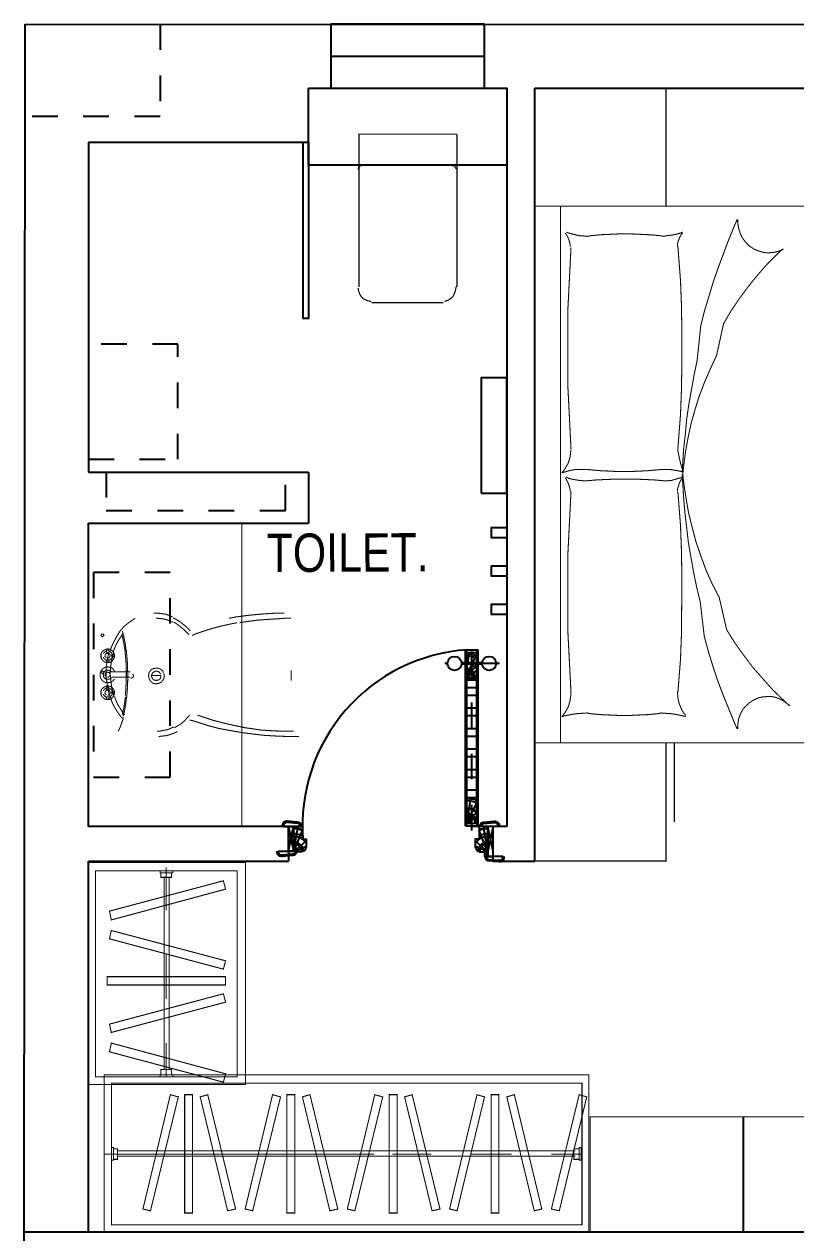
# Model space of a CAD drawing. Header units: metres. Extents: x 190.7 to 223.2, y -121.3 to -111.6.
# Drawn here: x 190.71 to 193.726, y -117.067 to -112.342 of the extents above; entities that cross this region are included whole.
import ezdxf

# ---------------------------------------------------------------- set-up
doc = ezdxf.new("R2010")
doc.units = ezdxf.units.M
doc.header["$LTSCALE"] = 0.4
doc.header["$MEASUREMENT"] = 0
for name, pattern in [('CENTER', [2, 1.25, -0.25, 0.25, -0.25]), ('DASHDOT2', [0.5, 0.25, -0.125, 0, -0.125]), ('DASHED2', [0.375, 0.25, -0.125])]:
    doc.linetypes.add(name, pattern=pattern)
for name, color, linetype in [('1wall', 1, 'Continuous'), ('2furni', 3, 'Continuous'), ('3door', 5, 'Continuous'), ('Glass', 4, 'Continuous'), ('ISLAK', 6, 'Continuous'), ('Windows', 4, 'Continuous')]:
    doc.layers.add(name, color=color, linetype=linetype)
doc.styles.add('HELV', font='HELV')

# ---------------------------------------------------------------- blocks, each defined once
blk = doc.blocks.new('olu')
at = {"layer": '2furni', "const_width": 0.00409}
for points in [[(66.3992, 118.9793), (66.3837, 118.9759), (66.3751, 118.9724), (66.3665, 118.9673), (66.3596, 118.9604), (66.3545, 118.9519), (66.351, 118.9432), (66.3475, 118.933)], [(66.3992, 118.9793), (66.3837, 118.9759), (66.3751, 118.9724), (66.3665, 118.9673), (66.3596, 118.9604), (66.3545, 118.9519), (66.351, 118.9432), (66.3475, 118.933)], [(66.9165, 118.9827), (66.9165, 118.5995), (66.3974, 118.5995)], [(66.3974, 118.9827), (66.9165, 118.9827)], [(66.3974, 118.9827), (66.7927, 118.9827)], [(66.8099, 118.9638), (66.8082, 118.9724), (66.7979, 118.9793)], [(66.8099, 118.9673), (66.8099, 118.6115)], [(66.3441, 118.6493), (66.3441, 118.9294)], [(66.3441, 118.6493), (66.3441, 118.9294)], [(66.3475, 118.6476), (66.351, 118.6322), (66.3545, 118.6218), (66.3596, 118.6133), (66.3665, 118.6063), (66.3751, 118.6012), (66.3837, 118.5978), (66.394, 118.596)], [(66.3475, 118.6476), (66.351, 118.6322), (66.3545, 118.6218), (66.3596, 118.6133), (66.3665, 118.6063), (66.3751, 118.6012), (66.3837, 118.5978), (66.394, 118.596)], [(66.7927, 118.5995), (66.3974, 118.5995)], [(66.7962, 118.596), (66.8031, 118.5978), (66.8099, 118.6063)]]:
    blk.add_lwpolyline(points, dxfattribs=at)

msp = doc.modelspace()

# ---------------------------------------------------------------- hatches: boundary and pattern name
at = {"layer": '1wall'}
h = msp.add_hatch(dxfattribs=at)
h.set_pattern_fill('WOOD2', color=1, scale=0.01, style=0)
h.set_pattern_definition([(108.4349, (-233.41427, -111.334826), (-0.009999984, 0.0200000043), [0.00379473, -0.02782804]), (139.3987, (-233.4154701, -111.331226), (-0.0599999902, 0.0500000042), [0.00184391, -0.09035154]), (136.8476, (-233.40687015, -111.33002596), (-0.1499999754, 0.1400000283), [0.00438634, -0.21493078]), (109.9831, (-233.41007015, -111.32702596), (-0.0299999945, 0.0800000066), [0.00234094, -0.11470606]), (90, (-233.41087, -111.334826), (-0.01, 0.01), [0.002, -0.008]), (118.4429, (-233.41087015, -111.33282596), (0.0699999384, -0.1300000377), [0.00545894, -0.26748794]), (84.2894, (-233.4134701, -111.328026), (-0.0100000131, -0.0899999942), [0.00200998, -0.09848878]), (129.8056, (-233.4132701, -111.326026), (0.0400000243, -0.0499999806), [0.00156205, -0.07654045])])
h.paths.add_polyline_path([(191.7747, -115.5731), (191.7627, -115.5731), (191.7627, -115.5755), (191.7747, -115.5755)])
h = msp.add_hatch(dxfattribs=at)
h.set_pattern_fill('WOOD2', color=1, scale=0.01, style=0)
h.set_pattern_definition([(71.5651, (-150.2311226, -111.334826), (0.009999984, 0.0200000043), [0.00379473, -0.02782804]), (40.6013, (-150.2299226, -111.331226), (0.0599999902, 0.0500000042), [0.00184391, -0.09035154]), (43.1524, (-150.2385226, -111.33002596), (0.1499999754, 0.1400000283), [0.00438634, -0.21493078]), (70.0169, (-150.2353226, -111.32702596), (0.0299999945, 0.0800000066), [0.00234094, -0.11470606]), (90, (-150.234523, -111.334826), (0.01, 0.01), [0.002, -0.008]), (61.5571, (-150.2345226, -111.33282596), (-0.0699999384, -0.1300000377), [0.00545894, -0.26748794]), (95.7106, (-150.2319226, -111.328026), (0.0100000131, -0.0899999942), [0.00200998, -0.09848878]), (50.1944, (-150.2321226, -111.326026), (-0.0400000243, -0.0499999806), [0.00156205, -0.07654045])])
h.paths.add_polyline_path([(192.5107, -115.5731), (192.5227, -115.5731), (192.5227, -115.5955), (192.5107, -115.5955)])

# ---------------------------------------------------------------- linework, layer by layer
at = {"layer": '1wall', "color": 1}
for p, q in [((190.7098, -117.1732), (190.7131, -112.3428)), ((190.7131, -112.3428), (194.4601, -112.343)), ((191.8209, -112.5931), (192.5965, -112.5931)), ((192.7065, -112.5931), (196.77, -112.5931)), ((190.9609, -115.4781), (190.9609, -114.2931)), ((191.7427, -115.4781), (191.7427, -115.6134)), ((191.7427, -115.4781), (191.7627, -115.5755)), ((191.7427, -115.5755), (191.7627, -115.4781)), ((192.5427, -115.4781), (192.5227, -115.5755)), ((192.5427, -115.5755), (192.5227, -115.4781)), ((192.543, -115.6134), (192.543, -115.4781)), ((190.9609, -117.0631), (190.9609, -115.6134)), ((190.7098, -117.0631), (193.3308, -117.063)), ((193.3308, -117.063), (194.922, -117.0637))]:
    msp.add_line(p, q, dxfattribs=at)
at = {"layer": '1wall', "color": 1, "linetype": 'DASHED2'}
for p, q in [((191.2409, -112.3428), (191.2409, -112.7031)), ((191.2409, -112.7031), (190.7129, -112.703))]:
    msp.add_line(p, q, dxfattribs=at)
at = {"layer": '1wall'}
for p, q in [((191.8209, -112.8031), (191.8209, -112.5931)), ((192.5965, -112.5931), (192.5965, -115.4781)), ((192.7065, -115.6134), (192.7065, -112.5931)), ((190.9609, -112.8031), (190.9609, -114.0931)), ((190.9609, -112.8031), (191.8209, -112.8031)), ((190.9609, -114.0931), (191.8209, -114.0931)), ((191.8209, -114.0931), (191.8209, -114.2931)), ((190.9609, -114.2931), (191.8209, -114.2931)), ((191.7977, -115.4781), (190.9609, -115.4781)), ((192.5965, -115.4781), (192.4597, -115.4781)), ((190.9609, -115.6134), (191.7427, -115.6134)), ((192.543, -115.6134), (192.7065, -115.6134))]:
    msp.add_line(p, q, dxfattribs=at)
at = {"layer": '1wall', "linetype": 'DASHED2'}
for p, q in [((191.0309, -114.0931), (191.0309, -114.2431)), ((191.7309, -114.2431), (191.7309, -114.0931)), ((191.0309, -114.2431), (191.7309, -114.2431))]:
    msp.add_line(p, q, dxfattribs=at)
at = {"layer": '1wall', "color": 1, "linetype": 'ByBlock'}
for p, q in [((191.7658, -115.5609), (191.7805, -115.4781)), ((191.7679, -115.5656), (191.7977, -115.4944)), ((192.5175, -115.5656), (192.4877, -115.4944)), ((192.5196, -115.5609), (192.5048, -115.4781)), ((191.7751, -115.5725), (191.8127, -115.5556)), ((191.7759, -115.5666), (191.8127, -115.5343)), ((192.5095, -115.5666), (192.4727, -115.5343)), ((192.5103, -115.5725), (192.4727, -115.5556))]:
    msp.add_line(p, q, dxfattribs=at)
at = {"layer": '1wall', "color": 1}
for points in [[(191.7931, -115.4781), (191.7931, -115.4745, 0.399878), (191.7795, -115.4616), (191.7383, -115.4582, 0.429068), (191.7186, -115.4736), (191.7186, -115.4781)], [(192.4923, -115.4781), (192.4923, -115.4745, -0.399878), (192.5058, -115.4616), (192.5471, -115.4582, -0.429068), (192.5668, -115.4736), (192.5668, -115.4781)], [(191.7737, -115.5755), (191.7737, -115.5791, -0.399878), (191.7602, -115.592), (191.719, -115.5954, -0.429068), (191.6992, -115.58), (191.6992, -115.5755)], [(192.5117, -115.5955), (192.5117, -115.5991, 0.399878), (192.5252, -115.612), (192.5664, -115.6154, 0.429068), (192.5862, -115.6), (192.5862, -115.5955)]]:
    msp.add_lwpolyline(points, format="xyb", dxfattribs=at)
for points in [[(191.7881, -115.4781), (191.7881, -115.4746, 0.402433), (191.7794, -115.4666), (191.7377, -115.4631, 0.427265), (191.7236, -115.4738), (191.7236, -115.4781)], [(192.4973, -115.4781), (192.4973, -115.4746, -0.402433), (192.506, -115.4666), (192.5476, -115.4631, -0.427265), (192.5618, -115.4738), (192.5618, -115.4781)], [(191.7747, -115.5781), (191.7747, -115.5731), (191.7627, -115.5731), (191.7627, -115.5731), (191.7627, -115.4781), (191.7977, -115.4781), (191.7977, -115.5281), (191.8127, -115.5281), (191.8127, -115.5611), (191.8091, -115.5611), (191.8091, -115.5686), (191.8076, -115.5686, -0.414214), (191.8032, -115.573), (191.8032, -115.5745), (191.7957, -115.5745), (191.7957, -115.5781)], [(192.5107, -115.5781), (192.5107, -115.5731), (192.5227, -115.5731), (192.5227, -115.5731), (192.5227, -115.4781), (192.4877, -115.4781), (192.4877, -115.5281), (192.4727, -115.5281), (192.4727, -115.5611), (192.4762, -115.5611), (192.4762, -115.5686), (192.4778, -115.5686, 0.414214), (192.4822, -115.573), (192.4822, -115.5745), (192.4897, -115.5745), (192.4897, -115.5781)], [(191.7687, -115.5755), (191.7687, -115.5789, -0.402433), (191.76, -115.587), (191.7184, -115.5904, -0.427265), (191.7042, -115.5797), (191.7042, -115.5755)], [(192.5167, -115.5955), (192.5167, -115.5989, 0.402433), (192.5254, -115.607), (192.567, -115.6104, 0.427265), (192.5812, -115.5997), (192.5812, -115.5955)]]:
    msp.add_lwpolyline(points, format="xyb", close=True, dxfattribs=at)
for points in [[(191.7427, -115.4781), (191.7627, -115.4781), (191.7627, -115.5755), (191.7427, -115.5755)], [(192.5427, -115.4781), (192.5227, -115.4781), (192.5227, -115.5955), (192.5427, -115.5955)], [(191.7747, -115.5731), (191.7627, -115.5731), (191.7627, -115.5755), (191.7747, -115.5755)], [(192.5107, -115.5731), (192.5227, -115.5731), (192.5227, -115.5955), (192.5107, -115.5955)]]:
    msp.add_lwpolyline(points, close=True, dxfattribs=at)
at = {"layer": '1wall', "color": 1, "linetype": 'ByBlock'}
msp.add_circle((192.4871, -115.4756), 0.00245, dxfattribs=at)
at = {"layer": '1wall', "color": 1}
msp.add_arc((192.4871, -115.4756), 0.6894, 93.8097, -175.6367, dxfattribs=at)
at = {"layer": '1wall', "color": 1, "linetype": 'ByBlock'}
for centre, radius, start, end in [((191.7627, -115.5781), 0.0927, 67.8233, 90), ((191.7627, -115.5781), 0.0907, 67.3068, 90), ((191.7627, -115.5781), 0.071, 60.4826, 90), ((192.5227, -115.5781), 0.0927, 90, 112.1767), ((192.5227, -115.5781), 0.0907, 90, 112.6932), ((192.5227, -115.5781), 0.071, 90, 119.5174), ((191.7627, -115.5781), 0.0607, 34.5517, 90), ((191.7627, -115.5781), 0.0388, 5.2476, 90), ((191.7627, -115.5781), 0.0329, 0, 90), ((192.5227, -115.5781), 0.0607, 90, 145.4483), ((192.5227, -115.5781), 0.0388, 90, 174.7524), ((192.5227, -115.5781), 0.0329, 90, -180), ((191.7627, -115.5781), 0.0175, 0, 90), ((191.7627, -115.5781), 0.0136, 0, 90), ((192.5227, -115.5781), 0.0175, 90, 180), ((192.5227, -115.5781), 0.0136, 90, 180)]:
    msp.add_arc(centre, radius, start, end, dxfattribs=at)
at = {"layer": '2furni'}
msp.add_line((193.522, -117.0635), (193.522, -116.6135), dxfattribs=at)
for points in [[(191.8209, -112.5931), (192.5965, -112.5931), (192.5965, -112.8931), (191.8209, -112.8931)], [(192.4965, -114.175), (192.5965, -114.175), (192.5965, -113.725), (192.4965, -113.725)]]:
    msp.add_lwpolyline(points, close=True, dxfattribs=at)
at = {"layer": '2furni', "const_width": 0.00409}
for points in [[(193.2187, -112.5931), (193.2187, -113.0537), (192.7065, -113.0537), (192.7065, -112.5931), (193.2187, -112.5931)], [(194.6951, -113.0537), (192.7065, -113.0537), (192.7065, -115.1511), (194.6951, -115.1511)], [(192.8062, -115.1511), (192.8062, -113.0537)], [(193.497, -113.1053), (193.4851, -113.1327), (193.4627, -113.1878), (193.4421, -113.2428), (193.4214, -113.2978), (193.4025, -113.3528), (193.3854, -113.4095), (193.3682, -113.4662), (193.3544, -113.5229), (193.3406, -113.6546), (193.3287, -113.7131), (193.3183, -113.7698), (193.308, -113.8282), (193.2994, -113.8867), (193.2943, -113.9451), (193.2874, -114.0035), (193.2839, -114.062), (193.2823, -114.0912)], [(193.4988, -113.1053), (193.4988, -113.1138), (193.5005, -113.1293), (193.504, -113.1448), (193.5091, -113.1603), (193.516, -113.1757), (193.5246, -113.1878), (193.5349, -113.1998), (193.5469, -113.2119), (193.5538, -113.2153), (193.5607, -113.2204), (193.5762, -113.2273), (193.5917, -113.2324), (193.607, -113.2359), (193.6225, -113.2359), (193.6398, -113.2342), (193.6552, -113.2308), (193.6707, -113.2256), (193.6776, -113.2222)], [(192.8062, -113.1087), (192.8062, -115.1012)], [(192.844, -113.2119), (192.844, -113.2033), (192.8405, -113.1895), (192.8354, -113.1757), (192.8285, -113.1637), (192.8233, -113.1586)], [(192.8285, -113.1552), (192.8371, -113.1586), (192.8577, -113.1637), (192.8783, -113.1689), (192.8989, -113.1705), (192.9093, -113.1705)], [(193.2135, -113.1723), (193.1946, -113.1689), (193.155, -113.1654), (193.1172, -113.1637), (193.0794, -113.162), (193.0399, -113.162), (193.002, -113.1637), (192.9642, -113.1654), (192.9264, -113.1689), (192.9075, -113.1723)], [(193.2135, -113.1705), (193.2221, -113.1689), (193.241, -113.1671), (193.2582, -113.1637), (193.2754, -113.1586), (193.2839, -113.1552)], [(193.2839, -113.1586), (193.2788, -113.1637), (193.272, -113.1757), (193.2668, -113.1895), (193.2634, -113.2033), (193.2634, -113.2119)], [(192.8474, -113.2153), (192.8354, -113.4508), (192.8354, -113.7646), (192.8474, -114.0035)], [(193.265, -114.0018), (193.2685, -113.9572), (193.2754, -113.8678), (193.2788, -113.7784), (193.2805, -113.689), (193.2805, -113.5229), (193.2788, -113.4335), (193.2754, -113.3442), (193.2685, -113.2548), (193.265, -113.2101)], [(193.6758, -113.2204), (193.6552, -113.2393), (193.614, -113.2806), (193.5762, -113.3235), (193.54, -113.3683), (193.5057, -113.4146), (193.4731, -113.4628), (193.4438, -113.5127), (193.4163, -113.6375), (193.3923, -113.689), (193.3699, -113.7405), (193.3493, -113.7938), (193.3321, -113.8489), (193.3166, -113.9039), (193.3046, -113.9606), (193.2943, -114.0173), (193.2874, -114.074), (193.2839, -114.1032)], [(193.265, -113.9984), (193.265, -114.0105), (193.2702, -114.0345), (193.2754, -114.0586), (193.2823, -114.0809), (193.2874, -114.0912)], [(192.8113, -114.0964), (192.8233, -114.0809), (192.8303, -114.0688), (192.8371, -114.0568), (192.8405, -114.0448), (192.844, -114.031), (192.8456, -114.0173), (192.8474, -114.0053)], [(192.9041, -114.0827), (192.8921, -114.0827), (192.8681, -114.0827), (192.8456, -114.0861), (192.8216, -114.0929), (192.8113, -114.0964)], [(192.9059, -114.0827), (192.9248, -114.0843), (192.9626, -114.0877), (193.0004, -114.0895), (193.0364, -114.0912), (193.0742, -114.0912), (193.1121, -114.0895), (193.1482, -114.0877), (193.186, -114.0843), (193.2049, -114.0827)], [(193.2839, -114.0929), (193.2736, -114.0895), (193.253, -114.0861), (193.2341, -114.0827), (193.2135, -114.0827), (193.2032, -114.0827)], [(192.844, -114.1685), (192.844, -114.1617), (192.8405, -114.1479), (192.8354, -114.1342), (192.8285, -114.1205), (192.8233, -114.1153)], [(192.8285, -114.1118), (192.8371, -114.117), (192.8577, -114.1221), (192.8783, -114.1255), (192.8989, -114.1273), (192.9093, -114.1273)], [(193.2135, -114.1273), (193.1739, -114.1239), (193.0983, -114.1205), (193.021, -114.1205), (192.9453, -114.1239), (192.9075, -114.1273)], [(193.2135, -114.1273), (193.2221, -114.1273), (193.241, -114.1255), (193.2582, -114.1205), (193.2754, -114.1153), (193.2839, -114.1118)], [(193.2839, -114.1153), (193.2788, -114.1205), (193.272, -114.1342), (193.2668, -114.1479), (193.2634, -114.1617), (193.2634, -114.1685)], [(193.2823, -114.1016), (193.2839, -114.1325), (193.2874, -114.1909), (193.2925, -114.251), (193.2994, -114.3095), (193.3063, -114.3696), (193.3166, -114.4281), (193.3269, -114.4865), (193.339, -114.5449), (193.3527, -114.6016), (193.3682, -114.7351), (193.3836, -114.7918), (193.4009, -114.8485), (193.4198, -114.9052), (193.4403, -114.9603), (193.4627, -115.0152), (193.4851, -115.0703), (193.497, -115.0978)], [(193.2839, -114.0998), (193.2874, -114.1307), (193.296, -114.1892), (193.3063, -114.2493), (193.3201, -114.3061), (193.3355, -114.3645), (193.3544, -114.4195), (193.375, -114.4762), (193.3991, -114.5295), (193.4266, -114.5827), (193.4558, -114.7094), (193.4868, -114.7592), (193.5211, -114.8073), (193.5573, -114.8554), (193.5968, -114.9002), (193.6363, -114.9448), (193.6793, -114.986), (193.7017, -115.0067)], [(192.8474, -114.1685), (192.8354, -114.4074), (192.8354, -114.7231), (192.8474, -114.9569)], [(193.265, -114.9569), (193.2685, -114.9121), (193.2754, -114.8244), (193.2788, -114.7351), (193.2805, -114.5707), (193.2805, -114.4814), (193.2788, -114.392), (193.2754, -114.3026), (193.2685, -114.2132), (193.265, -114.1703)], [(190.9609, -114.2931), (191.5609, -114.2931), (191.5609, -115.4781), (190.9609, -115.4781)], [(191.2902, -114.6596), (191.2817, -114.6562), (191.2645, -114.6492), (191.2456, -114.6458), (191.2267, -114.6441), (191.2164, -114.6441)], [(191.2902, -114.6596), (191.2817, -114.6562), (191.2645, -114.6492), (191.2456, -114.6458), (191.2267, -114.6441), (191.2164, -114.6441)], [(191.359, -114.7146), (191.3521, -114.7059), (191.3367, -114.6922), (191.3195, -114.6785), (191.3023, -114.6681), (191.292, -114.663)], [(191.359, -114.7146), (191.3521, -114.7059), (191.3367, -114.6922), (191.3195, -114.6785), (191.3023, -114.6681), (191.292, -114.663)], [(191.7273, -114.6441), (191.7016, -114.6441), (191.6449, -114.6476), (191.5882, -114.6527), (191.5364, -114.6596), (191.5107, -114.6647)], [(191.7273, -114.6441), (191.7016, -114.6441), (191.6449, -114.6476), (191.5882, -114.6527), (191.5364, -114.6596), (191.5107, -114.6647)], [(191.1442, -114.6647), (191.1356, -114.6699), (191.1184, -114.6819), (191.1012, -114.6957), (191.0875, -114.7111), (191.0805, -114.7197)], [(191.1442, -114.6647), (191.1356, -114.6699), (191.1184, -114.6819), (191.1012, -114.6957), (191.0875, -114.7111), (191.0805, -114.7197)], [(191.2902, -114.6802), (191.2834, -114.6767), (191.2662, -114.6699), (191.2508, -114.6665), (191.2335, -114.6647), (191.225, -114.6647)], [(191.2902, -114.6802), (191.2834, -114.6767), (191.2662, -114.6699), (191.2508, -114.6665), (191.2335, -114.6647), (191.225, -114.6647)], [(191.3539, -114.7284), (191.3469, -114.7214), (191.3332, -114.7077), (191.3178, -114.6957), (191.3023, -114.6836), (191.2937, -114.6802)], [(191.3539, -114.7284), (191.3469, -114.7214), (191.3332, -114.7077), (191.3178, -114.6957), (191.3023, -114.6836), (191.2937, -114.6802)], [(191.5417, -114.6819), (191.516, -114.687), (191.4695, -114.6974), (191.423, -114.7111), (191.3818, -114.7248), (191.3663, -114.7318)], [(191.5417, -114.6819), (191.516, -114.687), (191.4695, -114.6974), (191.423, -114.7111), (191.3818, -114.7248), (191.3663, -114.7318)], [(191.7531, -114.6647), (191.7273, -114.6647), (191.6756, -114.6681), (191.6241, -114.6716), (191.5727, -114.6785), (191.5519, -114.6819)], [(191.7531, -114.6647), (191.7273, -114.6647), (191.6756, -114.6681), (191.6241, -114.6716), (191.5727, -114.6785), (191.5519, -114.6819)], [(191.0153, -114.7368), (191.0222, -114.7317), (191.0187, -114.7265), (191.0119, -114.7265), (191.0101, -114.7317), (191.0153, -114.7368)], [(191.0153, -114.7368), (191.0222, -114.7317), (191.0187, -114.7265), (191.0119, -114.7265), (191.0101, -114.7317), (191.0153, -114.7368)], [(191.0841, -114.7171), (191.0771, -114.7257), (191.0668, -114.7446), (191.0565, -114.7635), (191.0479, -114.7842), (191.0445, -114.7945)], [(191.0841, -114.7171), (191.0771, -114.7257), (191.0668, -114.7446), (191.0565, -114.7635), (191.0479, -114.7842), (191.0445, -114.7945)], [(191.0944, -114.7257), (191.0892, -114.7343), (191.0789, -114.7498), (191.0686, -114.7687), (191.0616, -114.7859), (191.0582, -114.7962)], [(191.0944, -114.7257), (191.0892, -114.7343), (191.0789, -114.7498), (191.0686, -114.7687), (191.0616, -114.7859), (191.0582, -114.7962)], [(191.1051, -114.7988), (191.1039, -114.7885), (191.101, -114.7713), (191.0976, -114.7541), (191.0942, -114.7369), (191.0919, -114.7284)], [(191.1051, -114.7988), (191.1039, -114.7885), (191.101, -114.7713), (191.0976, -114.7541), (191.0942, -114.7369), (191.0919, -114.7284)], [(191.1079, -114.7885), (191.1068, -114.7781), (191.1039, -114.7592), (191.0999, -114.7403), (191.0959, -114.7232), (191.0936, -114.7146)], [(191.1079, -114.7885), (191.1068, -114.7781), (191.1039, -114.7592), (191.0999, -114.7403), (191.0959, -114.7232), (191.0936, -114.7146)], [(191.0359, -114.8375), (191.0445, -114.8375), (191.0514, -114.8341), (191.0582, -114.8254), (191.0616, -114.8186), (191.0634, -114.8117), (191.0616, -114.8031), (191.0582, -114.7962), (191.0514, -114.7893), (191.0445, -114.7859), (191.0359, -114.7842), (191.029, -114.7859), (191.0222, -114.7893), (191.0135, -114.7962), (191.0101, -114.8031), (191.0101, -114.8117), (191.0101, -114.8186), (191.0135, -114.8254), (191.0222, -114.8341), (191.029, -114.8375), (191.0359, -114.8375)], [(191.0359, -114.8375), (191.0445, -114.8375), (191.0514, -114.8341), (191.0582, -114.8254), (191.0616, -114.8186), (191.0634, -114.8117), (191.0616, -114.8031), (191.0582, -114.7962), (191.0514, -114.7893), (191.0445, -114.7859), (191.0359, -114.7842), (191.029, -114.7859), (191.0222, -114.7893), (191.0135, -114.7962), (191.0101, -114.8031), (191.0101, -114.8117), (191.0101, -114.8186), (191.0135, -114.8254), (191.0222, -114.8341), (191.029, -114.8375), (191.0359, -114.8375)], [(191.0308, -114.7928), (191.0256, -114.7962), (191.0187, -114.8031)], [(191.0308, -114.7928), (191.0256, -114.7962), (191.0187, -114.8031)], [(191.0359, -114.822), (191.0445, -114.8168), (191.0462, -114.8082), (191.0427, -114.8031), (191.0342, -114.8013), (191.0273, -114.8048), (191.0256, -114.8134), (191.0308, -114.8202)], [(191.0359, -114.822), (191.0445, -114.8168), (191.0462, -114.8082), (191.0427, -114.8031), (191.0342, -114.8013), (191.0273, -114.8048), (191.0256, -114.8134), (191.0308, -114.8202)], [(191.0359, -114.8013), (191.0427, -114.7962), (191.0393, -114.7893), (191.0325, -114.7893), (191.0308, -114.7962), (191.0359, -114.8013)], [(191.0359, -114.8013), (191.0427, -114.7962), (191.0393, -114.7893), (191.0325, -114.7893), (191.0308, -114.7962), (191.0359, -114.8013)], [(191.0427, -114.7928), (191.0393, -114.8048), (191.0342, -114.8271), (191.0308, -114.8512), (191.0308, -114.8753), (191.0308, -114.8856)], [(191.0427, -114.7928), (191.0393, -114.8048), (191.0342, -114.8271), (191.0308, -114.8512), (191.0308, -114.8753), (191.0308, -114.8856)], [(191.0548, -114.8065), (191.0514, -114.7997), (191.0445, -114.7945)], [(191.0548, -114.8065), (191.0514, -114.7997), (191.0445, -114.7945)], [(191.06, -114.7979), (191.0565, -114.81), (191.0514, -114.8306), (191.0479, -114.853), (191.0462, -114.8735), (191.0462, -114.8856)], [(191.06, -114.7979), (191.0565, -114.81), (191.0514, -114.8306), (191.0479, -114.853), (191.0462, -114.8735), (191.0462, -114.8856)], [(191.1091, -114.8813), (191.1091, -114.871), (191.1085, -114.8486), (191.1073, -114.828), (191.1051, -114.8056), (191.1039, -114.7954)], [(191.1091, -114.8813), (191.1091, -114.871), (191.1085, -114.8486), (191.1073, -114.828), (191.1051, -114.8056), (191.1039, -114.7954)], [(191.1148, -114.8796), (191.1142, -114.8675), (191.1137, -114.8452), (191.1119, -114.8211), (191.1097, -114.7988), (191.1085, -114.7867)], [(191.1148, -114.8796), (191.1142, -114.8675), (191.1137, -114.8452), (191.1119, -114.8211), (191.1097, -114.7988), (191.1085, -114.7867)], [(191.0187, -114.8168), (191.0222, -114.822), (191.029, -114.8289)], [(191.0187, -114.8168), (191.0222, -114.822), (191.029, -114.8289)], [(191.0359, -114.8375), (191.0427, -114.8323), (191.0393, -114.8271), (191.0325, -114.8271), (191.0308, -114.8323), (191.0359, -114.8375)], [(191.0359, -114.8375), (191.0427, -114.8323), (191.0393, -114.8271), (191.0325, -114.8271), (191.0308, -114.8323), (191.0359, -114.8375)], [(191.0411, -114.8289), (191.0479, -114.8254), (191.0531, -114.8186)], [(191.0411, -114.8289), (191.0479, -114.8254), (191.0531, -114.8186)], [(191.0565, -114.8168), (191.0634, -114.8117), (191.06, -114.8065), (191.0531, -114.8065), (191.0514, -114.8117), (191.0565, -114.8168)], [(191.0565, -114.8168), (191.0634, -114.8117), (191.06, -114.8065), (191.0531, -114.8065), (191.0514, -114.8117), (191.0565, -114.8168)], [(191.0652, -114.8753), (191.0565, -114.8615), (191.0479, -114.8564), (191.0376, -114.8546), (191.0256, -114.8564), (191.017, -114.8615), (191.0101, -114.8701), (191.0067, -114.8804), (191.0067, -114.8908), (191.0101, -114.901), (191.017, -114.9097), (191.0256, -114.9148), (191.0376, -114.9165), (191.0479, -114.9148), (191.0565, -114.9097), (191.0634, -114.901)], [(191.0652, -114.8753), (191.0565, -114.8615), (191.0479, -114.8564), (191.0376, -114.8546), (191.0256, -114.8564), (191.017, -114.8615), (191.0101, -114.8701), (191.0067, -114.8804), (191.0067, -114.8908), (191.0101, -114.901), (191.017, -114.9097), (191.0256, -114.9148), (191.0376, -114.9165), (191.0479, -114.9148), (191.0565, -114.9097), (191.0634, -114.901)], [(191.0153, -114.8812), (191.0222, -114.8761), (191.0187, -114.8709), (191.0119, -114.8709), (191.0101, -114.8761), (191.0153, -114.8812)], [(191.0153, -114.8812), (191.0222, -114.8761), (191.0187, -114.8709), (191.0119, -114.8709), (191.0101, -114.8761), (191.0153, -114.8812)], [(191.0531, -114.8753), (191.0462, -114.8701), (191.0342, -114.8667), (191.0238, -114.8719), (191.0187, -114.8821), (191.0204, -114.8942), (191.029, -114.9028), (191.0411, -114.9028), (191.0514, -114.8976)], [(191.0531, -114.8753), (191.0462, -114.8701), (191.0342, -114.8667), (191.0238, -114.8719), (191.0187, -114.8821), (191.0204, -114.8942), (191.029, -114.9028), (191.0411, -114.9028), (191.0514, -114.8976)], [(191.0359, -114.8959), (191.0445, -114.8908), (191.0462, -114.8839), (191.0427, -114.877), (191.0342, -114.8753), (191.0273, -114.8787), (191.0256, -114.8873), (191.0308, -114.8942)], [(191.0359, -114.8959), (191.0445, -114.8908), (191.0462, -114.8839), (191.0427, -114.877), (191.0342, -114.8753), (191.0273, -114.8787), (191.0256, -114.8873), (191.0308, -114.8942)], [(191.0308, -114.8856), (191.0308, -114.8976), (191.0342, -114.9217), (191.0376, -114.9457), (191.0445, -114.968), (191.0497, -114.9784)], [(191.0308, -114.8856), (191.0308, -114.8976), (191.0342, -114.9217), (191.0376, -114.9457), (191.0445, -114.968), (191.0497, -114.9784)], [(191.0462, -114.8856), (191.0479, -114.8959), (191.0497, -114.9183), (191.0531, -114.9389), (191.0582, -114.9612), (191.0616, -114.9716)], [(191.0462, -114.8856), (191.0479, -114.8959), (191.0497, -114.9183), (191.0531, -114.9389), (191.0582, -114.9612), (191.0616, -114.9716)], [(191.0514, -114.8744), (191.1253, -114.8744)], [(191.0514, -114.8744), (191.1253, -114.8744)], [(191.1253, -114.8951), (191.0514, -114.8951)], [(191.1253, -114.8951), (191.0514, -114.8951)], [(191.1051, -114.9672), (191.1062, -114.957), (191.1073, -114.9363), (191.1085, -114.914), (191.1091, -114.8933), (191.1091, -114.8813)], [(191.1051, -114.9672), (191.1062, -114.957), (191.1073, -114.9363), (191.1085, -114.914), (191.1091, -114.8933), (191.1091, -114.8813)], [(191.1108, -114.9741), (191.1114, -114.9621), (191.1131, -114.9397), (191.1142, -114.9156), (191.1148, -114.8916), (191.1148, -114.8796)], [(191.1108, -114.9741), (191.1114, -114.9621), (191.1131, -114.9397), (191.1142, -114.9156), (191.1148, -114.8916), (191.1148, -114.8796)], [(191.127, -114.9002), (191.1356, -114.8951), (191.1373, -114.8882), (191.1338, -114.8813)], [(191.127, -114.9002), (191.1356, -114.8951), (191.1373, -114.8882), (191.1338, -114.8813)], [(191.2542, -114.8778), (191.2508, -114.8693), (191.2404, -114.8623), (191.2301, -114.8589), (191.2164, -114.8607), (191.206, -114.8658), (191.1991, -114.8744), (191.1957, -114.8864), (191.1975, -114.8985), (191.2026, -114.9088), (191.2112, -114.9174), (191.2232, -114.9208), (191.2353, -114.9191), (191.2456, -114.914), (191.2542, -114.9037), (191.2576, -114.8933), (191.2559, -114.8796)], [(191.2542, -114.8778), (191.2508, -114.8693), (191.2404, -114.8623), (191.2301, -114.8589), (191.2164, -114.8607), (191.206, -114.8658), (191.1991, -114.8744), (191.1957, -114.8864), (191.1975, -114.8985), (191.2026, -114.9088), (191.2112, -114.9174), (191.2232, -114.9208), (191.2353, -114.9191), (191.2456, -114.914), (191.2542, -114.9037), (191.2576, -114.8933), (191.2559, -114.8796)], [(191.2043, -114.8882), (191.2456, -114.8882)], [(191.2043, -114.8882), (191.2456, -114.8882)], [(191.2439, -114.883), (191.237, -114.8744), (191.2301, -114.871), (191.2232, -114.871), (191.2164, -114.8744), (191.2112, -114.8796), (191.2078, -114.8864), (191.2078, -114.8933), (191.2112, -114.9002), (191.2164, -114.9053), (191.2232, -114.9071), (191.2301, -114.9071), (191.237, -114.9053), (191.2421, -114.9002), (191.2439, -114.8933), (191.2439, -114.8864)], [(191.2439, -114.883), (191.237, -114.8744), (191.2301, -114.871), (191.2232, -114.871), (191.2164, -114.8744), (191.2112, -114.8796), (191.2078, -114.8864), (191.2078, -114.8933), (191.2112, -114.9002), (191.2164, -114.9053), (191.2232, -114.9071), (191.2301, -114.9071), (191.237, -114.9053), (191.2421, -114.9002), (191.2439, -114.8933), (191.2439, -114.8864)], [(191.7531, -114.9088), (191.7531, -114.8675)], [(191.7531, -114.9088), (191.7531, -114.8675)], [(191.0359, -114.9818), (191.0445, -114.9818), (191.0514, -114.9784), (191.0582, -114.9698), (191.0616, -114.9629), (191.0634, -114.9561), (191.0616, -114.9475), (191.0582, -114.9406), (191.0514, -114.9337), (191.0445, -114.9302), (191.0359, -114.9286), (191.029, -114.9302), (191.0222, -114.9337), (191.0135, -114.9406), (191.0101, -114.9475), (191.0101, -114.9561), (191.0101, -114.9629), (191.0135, -114.9698), (191.0222, -114.9784), (191.029, -114.9818), (191.0359, -114.9818)], [(191.0359, -114.9818), (191.0445, -114.9818), (191.0514, -114.9784), (191.0582, -114.9698), (191.0616, -114.9629), (191.0634, -114.9561), (191.0616, -114.9475), (191.0582, -114.9406), (191.0514, -114.9337), (191.0445, -114.9302), (191.0359, -114.9286), (191.029, -114.9302), (191.0222, -114.9337), (191.0135, -114.9406), (191.0101, -114.9475), (191.0101, -114.9561), (191.0101, -114.9629), (191.0135, -114.9698), (191.0222, -114.9784), (191.029, -114.9818), (191.0359, -114.9818)], [(191.0308, -114.9372), (191.0256, -114.9406), (191.0187, -114.9475)], [(191.0308, -114.9372), (191.0256, -114.9406), (191.0187, -114.9475)], [(191.0359, -114.9664), (191.0445, -114.9612), (191.0462, -114.9527), (191.0427, -114.9475), (191.0342, -114.9457), (191.0273, -114.9491), (191.0256, -114.9578), (191.0308, -114.9646)], [(191.0359, -114.9664), (191.0445, -114.9612), (191.0462, -114.9527), (191.0427, -114.9475), (191.0342, -114.9457), (191.0273, -114.9491), (191.0256, -114.9578), (191.0308, -114.9646)], [(191.0359, -114.9457), (191.0427, -114.9406), (191.0393, -114.9337), (191.0325, -114.9337), (191.0308, -114.9406), (191.0359, -114.9457)], [(191.0359, -114.9457), (191.0427, -114.9406), (191.0393, -114.9337), (191.0325, -114.9337), (191.0308, -114.9406), (191.0359, -114.9457)], [(191.0548, -114.9509), (191.0514, -114.944), (191.0445, -114.9389)], [(191.0548, -114.9509), (191.0514, -114.944), (191.0445, -114.9389)], [(191.0187, -114.9612), (191.0222, -114.9664), (191.029, -114.9732)], [(191.0187, -114.9612), (191.0222, -114.9664), (191.029, -114.9732)], [(191.0359, -114.9818), (191.0427, -114.9767), (191.0393, -114.9716), (191.0325, -114.9716), (191.0308, -114.9767), (191.0359, -114.9818)], [(191.0359, -114.9818), (191.0427, -114.9767), (191.0393, -114.9716), (191.0325, -114.9716), (191.0308, -114.9767), (191.0359, -114.9818)], [(191.0411, -114.9732), (191.0479, -114.9698), (191.0531, -114.9629)], [(191.0411, -114.9732), (191.0479, -114.9698), (191.0531, -114.9629)], [(191.0497, -114.9818), (191.0531, -114.9921), (191.0634, -115.0128), (191.0737, -115.0299), (191.0875, -115.0488), (191.0944, -115.0557)], [(191.0497, -114.9818), (191.0531, -114.9921), (191.0634, -115.0128), (191.0737, -115.0299), (191.0875, -115.0488), (191.0944, -115.0557)], [(191.0565, -114.9612), (191.0634, -114.9561), (191.06, -114.9509), (191.0531, -114.9509), (191.0514, -114.9561), (191.0565, -114.9612)], [(191.0565, -114.9612), (191.0634, -114.9561), (191.06, -114.9509), (191.0531, -114.9509), (191.0514, -114.9561), (191.0565, -114.9612)], [(191.0634, -114.9716), (191.0668, -114.9818), (191.0754, -115.0008), (191.0857, -115.0179), (191.096, -115.0334), (191.103, -115.042)], [(191.0634, -114.9716), (191.0668, -114.9818), (191.0754, -115.0008), (191.0857, -115.0179), (191.096, -115.0334), (191.103, -115.042)], [(191.093, -115.0411), (191.0953, -115.0326), (191.0988, -115.0171), (191.1022, -114.9982), (191.1045, -114.9793), (191.1056, -114.9707)], [(191.093, -115.0411), (191.0953, -115.0326), (191.0988, -115.0171), (191.1022, -114.9982), (191.1045, -114.9793), (191.1056, -114.9707)], [(191.0965, -115.048), (191.0988, -115.0394), (191.1028, -115.0222), (191.1062, -115.0016), (191.1085, -114.9827), (191.1097, -114.9723)], [(191.0965, -115.048), (191.0988, -115.0394), (191.1028, -115.0222), (191.1062, -115.0016), (191.1085, -114.9827), (191.1097, -114.9723)], [(192.8113, -115.0496), (192.8233, -115.0341), (192.8303, -115.0221), (192.8371, -115.0101), (192.8405, -114.9981), (192.844, -114.9843), (192.8456, -114.9723), (192.8474, -114.9585)], [(193.2634, -114.9517), (193.265, -114.9723), (193.2668, -114.9843), (193.2702, -114.9981), (193.2754, -115.0101), (193.2805, -115.0221), (193.2874, -115.0341), (193.296, -115.0445)], [(193.7033, -115.0067), (193.6965, -115.0015), (193.681, -114.9895), (193.6655, -114.9809), (193.6484, -114.974), (193.6311, -114.9706), (193.614, -114.9706), (193.5951, -114.9723), (193.5779, -114.9758), (193.5692, -114.9809), (193.5607, -114.9843), (193.5452, -114.9947), (193.5314, -115.0067), (193.5194, -115.0204), (193.5109, -115.0359), (193.504, -115.053), (193.5005, -115.0703), (193.4988, -115.0892), (193.4988, -115.0978)], [(192.9041, -115.0359), (192.8921, -115.0359), (192.8681, -115.0376), (192.8456, -115.0411), (192.8216, -115.0462), (192.8113, -115.0496)], [(192.9059, -115.0341), (192.9248, -115.0376), (192.9626, -115.0411), (193.0004, -115.0428), (193.0364, -115.0445), (193.0742, -115.0445), (193.1121, -115.0428), (193.1499, -115.0411), (193.186, -115.0376), (193.2049, -115.0341)], [(193.296, -115.0496), (193.2857, -115.0462), (193.2616, -115.0411), (193.2393, -115.0376), (193.2152, -115.0359), (193.2032, -115.0359)], [(191.0764, -115.1064), (191.0799, -115.1013), (191.0856, -115.0893), (191.0908, -115.0738), (191.0959, -115.06), (191.0976, -115.0515)], [(191.0764, -115.1064), (191.0799, -115.1013), (191.0856, -115.0893), (191.0908, -115.0738), (191.0959, -115.06), (191.0976, -115.0515)], [(191.2284, -115.1064), (191.237, -115.1064), (191.2542, -115.103), (191.2713, -115.0996), (191.2868, -115.0927), (191.2954, -115.0893)], [(191.2284, -115.1064), (191.237, -115.1064), (191.2542, -115.103), (191.2713, -115.0996), (191.2868, -115.0927), (191.2954, -115.0893)], [(191.2972, -115.0927), (191.3057, -115.0875), (191.3229, -115.0772), (191.3367, -115.0652), (191.3505, -115.0497), (191.3573, -115.0429)], [(191.2972, -115.0927), (191.3057, -115.0875), (191.3229, -115.0772), (191.3367, -115.0652), (191.3505, -115.0497), (191.3573, -115.0429)], [(191.3561, -115.0618), (191.3818, -115.0686), (191.4283, -115.0841), (191.4748, -115.0961), (191.5315, -115.1064), (191.5622, -115.1116)], [(191.3561, -115.0618), (191.3818, -115.0686), (191.4283, -115.0841), (191.4748, -115.0961), (191.5315, -115.1064), (191.5622, -115.1116)], [(191.3871, -115.0429), (191.4075, -115.0497), (191.4488, -115.0635), (191.4952, -115.0755), (191.5417, -115.0859), (191.5674, -115.0909)], [(191.3871, -115.0429), (191.4075, -115.0497), (191.4488, -115.0635), (191.4952, -115.0755), (191.5417, -115.0859), (191.5674, -115.0909)], [(191.2353, -115.1271), (191.2456, -115.1253), (191.2645, -115.1237), (191.2817, -115.1185), (191.3006, -115.1116), (191.3091, -115.1064)], [(191.2353, -115.1271), (191.2456, -115.1253), (191.2645, -115.1237), (191.2817, -115.1185), (191.3006, -115.1116), (191.3091, -115.1064)], [(191.5622, -115.0909), (191.5882, -115.0944), (191.6344, -115.1013), (191.6861, -115.1048), (191.7376, -115.1064), (191.7633, -115.1064)], [(191.5622, -115.0909), (191.5882, -115.0944), (191.6344, -115.1013), (191.6861, -115.1048), (191.7376, -115.1064), (191.7633, -115.1064)], [(191.5622, -115.1116), (191.5882, -115.115), (191.6449, -115.1219), (191.7016, -115.1253), (191.7583, -115.1271), (191.784, -115.1271)], [(191.5622, -115.1116), (191.5882, -115.115), (191.6449, -115.1219), (191.7016, -115.1253), (191.7583, -115.1271), (191.784, -115.1271)], [(193.2187, -115.6134), (193.2187, -115.1511), (192.7065, -115.1511), (192.7065, -115.6134), (193.2187, -115.6134)], [(193.2513, -115.4604), (193.2513, -115.1511)], [(190.9609, -115.6187), (190.9609, -116.4865), (191.5745, -116.4865), (191.5745, -115.6187), (190.9609, -115.6187)], [(190.9883, -115.6513), (190.9883, -116.4573), (191.5418, -116.4573), (191.5418, -115.6513), (190.9883, -115.6513)], [(191.241, -115.6599), (191.241, -115.6513), (191.2908, -115.6513), (191.2908, -115.6599), (191.241, -115.6599)], [(191.2651, -115.8059), (191.2651, -115.6375)], [(191.4885, -115.6907), (191.4971, -115.7234), (191.0502, -115.8437), (191.0433, -115.8093), (191.4885, -115.6907)], [(191.2444, -115.6772), (191.2444, -115.6599), (191.2856, -115.6599), (191.2856, -115.6772), (191.2444, -115.6772)], [(191.2565, -115.6772), (191.2565, -116.4282)], [(191.2771, -115.6772), (191.2771, -116.4282)], [(191.4885, -116.0361), (191.4971, -116.0035), (191.0502, -115.8849), (191.0433, -115.9176), (191.4885, -116.0361)], [(191.2651, -116.1531), (191.2651, -115.9795)], [(191.4971, -116.0654), (191.4971, -116.098), (191.0347, -116.098), (191.0347, -116.0654), (191.4971, -116.0654)], [(191.4885, -116.1324), (191.4971, -116.1651), (191.0502, -116.2836), (191.0433, -116.251), (191.4885, -116.1324)], [(191.4885, -116.4778), (191.4971, -116.4452), (191.0502, -116.325), (191.0433, -116.3593), (191.4885, -116.4778)], [(191.2651, -116.4573), (191.2651, -116.325)], [(191.022, -117.063), (192.9167, -117.063), (192.9167, -116.4494), (191.022, -116.4494), (191.022, -117.063)], [(191.241, -116.4487), (191.241, -116.4573), (191.2908, -116.4573), (191.2908, -116.4487), (191.241, -116.4487)], [(191.2444, -116.4282), (191.2444, -116.4487), (191.2856, -116.4487), (191.2856, -116.4282), (191.2444, -116.4282)], [(191.0515, -117.0355), (192.8903, -117.0356), (192.8903, -116.4821), (191.0515, -116.4821), (191.0515, -117.0355)], [(191.3123, -116.5354), (191.2812, -116.5268), (191.174, -116.9737), (191.2035, -116.9806), (191.3123, -116.5354)], [(191.3372, -116.5268), (191.3683, -116.5268), (191.3683, -116.9892), (191.3372, -116.9892), (191.3372, -116.5268)], [(191.3978, -116.5354), (191.4274, -116.5268), (191.5362, -116.9737), (191.5051, -116.9806), (191.3978, -116.5354)], [(191.7119, -116.5354), (191.6807, -116.5268), (191.5735, -116.9737), (191.603, -116.9806), (191.7119, -116.5354)], [(191.7367, -116.5268), (191.7678, -116.5268), (191.7678, -116.9892), (191.7367, -116.9892), (191.7367, -116.5268)], [(191.7974, -116.5354), (191.8269, -116.5268), (191.9357, -116.9737), (191.9046, -116.9806), (191.7974, -116.5354)], [(192.1114, -116.5354), (192.0803, -116.5268), (191.973, -116.9737), (192.0025, -116.9806), (192.1114, -116.5354)], [(192.1362, -116.5268), (192.1673, -116.5268), (192.1673, -116.9892), (192.1362, -116.9892), (192.1362, -116.5268)], [(192.1969, -116.5354), (192.2264, -116.5268), (192.3353, -116.9737), (192.3041, -116.9806), (192.1969, -116.5354)], [(192.5093, -116.5354), (192.4798, -116.5268), (192.3725, -116.9737), (192.4021, -116.9806), (192.5093, -116.5354)], [(192.5358, -116.5268), (192.5653, -116.5268), (192.5653, -116.9892), (192.5358, -116.9892), (192.5358, -116.5268)], [(192.5964, -116.5354), (192.6259, -116.5268), (192.7332, -116.9737), (192.7037, -116.9806), (192.5964, -116.5354)], [(192.9088, -116.5354), (192.8793, -116.5268), (192.7706, -116.9737), (192.8016, -116.9806), (192.9088, -116.5354)], [(191.0592, -116.7829), (191.0515, -116.7829), (191.0515, -116.7331), (191.0592, -116.7331), (191.0592, -116.7829)], [(191.0748, -116.7795), (191.0592, -116.7795), (191.0592, -116.7383), (191.0748, -116.7383), (191.0748, -116.7795)], [(192.8583, -116.7795), (192.8789, -116.7795), (192.8789, -116.7383), (192.8583, -116.7383), (192.8583, -116.7795)], [(192.8789, -116.7829), (192.8875, -116.7829), (192.8875, -116.7331), (192.8789, -116.7331), (192.8789, -116.7829)], [(192.0363, -116.7588), (191.022, -116.7588)], [(191.0748, -116.7468), (192.8639, -116.7468)], [(191.0748, -116.7674), (192.8639, -116.7674)], [(191.1927, -116.7588), (191.2799, -116.7588)], [(191.502, -116.7588), (191.3497, -116.7588)], [(191.5922, -116.7588), (191.6794, -116.7588)], [(191.9015, -116.7588), (191.7492, -116.7588)], [(191.9917, -116.7588), (192.0789, -116.7588)], [(192.3011, -116.7588), (192.1488, -116.7588)], [(192.6151, -116.7588), (192.4581, -116.7588)], [(192.8903, -116.7588), (192.7706, -116.7588)]]:
    msp.add_lwpolyline(points, dxfattribs=at)
at = {"layer": '2furni', "linetype": 'DASHED2'}
msp.add_lwpolyline([(190.9609, -114.0431), (191.3109, -114.0431), (191.3109, -113.5931), (190.9609, -113.5931)], dxfattribs=at)
at = {"layer": '2furni'}
for points in [[(192.5965, -114.35), (192.5365, -114.35), (192.5365, -114.31), (192.5965, -114.31)], [(192.5965, -114.5), (192.5365, -114.5), (192.5365, -114.46), (192.5965, -114.46)], [(192.5965, -114.65), (192.5365, -114.65), (192.5365, -114.61), (192.5965, -114.61)]]:
    msp.add_lwpolyline(points, dxfattribs=at)
at = {"layer": '2furni', "linetype": 'DASHED2'}
msp.add_lwpolyline([(190.9809, -115.2856), (191.2809, -115.2856), (191.2809, -114.4856), (190.9809, -114.4856)], close=True, dxfattribs=at)
at = {"layer": '2furni', "const_width": 0.00409}
msp.add_lwpolyline([(192.922, -116.6135), (194.922, -116.6135), (194.922, -117.0635), (192.922, -117.0635)], close=True, dxfattribs=at)
at = {"layer": '3door', "color": 1}
for p, q in [((192.4347, -115.4756), (192.4347, -114.788)), ((192.4347, -114.788), (192.4847, -114.788)), ((192.4407, -114.798), (192.4347, -114.788)), ((192.4407, -115.4656), (192.4407, -114.798)), ((192.4407, -114.798), (192.4787, -114.798)), ((192.4787, -114.798), (192.4847, -114.788)), ((192.4787, -115.4656), (192.4787, -114.798)), ((192.4847, -115.4756), (192.4847, -114.788)), ((192.4407, -114.898), (192.4787, -114.898)), ((192.4407, -114.9057), (192.4787, -114.9057)), ((192.4407, -114.9347), (192.4787, -114.9347)), ((192.4407, -114.9647), (192.4787, -114.9647)), ((192.4407, -115.015), (192.4787, -115.015)), ((192.4407, -115.045), (192.4787, -115.045)), ((192.4407, -115.0953), (192.4787, -115.0953)), ((192.4407, -115.1253), (192.4787, -115.1253)), ((192.4407, -115.1753), (192.4787, -115.1753)), ((192.4407, -115.2053), (192.4787, -115.2053)), ((192.4407, -115.2556), (192.4787, -115.2556)), ((192.4407, -115.2856), (192.4787, -115.2856)), ((192.4407, -115.3356), (192.4787, -115.3356)), ((192.4407, -115.3656), (192.4787, -115.3656)), ((192.4407, -115.4656), (192.4347, -115.4756)), ((192.4407, -115.4656), (192.4787, -115.4656)), ((192.4847, -115.4756), (192.4784, -115.4656)), ((192.4347, -115.4756), (192.4847, -115.4756))]:
    msp.add_line(p, q, dxfattribs=at)
at = {"layer": '3door', "color": 1, "linetype": 'ByBlock'}
for p, q in [((192.4407, -114.8588), (192.45, -114.798)), ((192.3607, -114.8383), (192.3648, -114.8383)), ((192.3607, -114.8439), (192.3607, -114.8383)), ((192.3607, -114.8439), (192.3648, -114.8439)), ((192.4999, -114.8383), (192.4194, -114.8383)), ((192.4999, -114.8439), (192.4194, -114.8439)), ((192.441, -114.8846), (192.4787, -114.8054)), ((192.4411, -114.8903), (192.4787, -114.8448)), ((192.5586, -114.8383), (192.5545, -114.8383)), ((192.5586, -114.8439), (192.5545, -114.8439)), ((192.5586, -114.8439), (192.5586, -114.8383)), ((192.4469, -114.8897), (192.4787, -114.8682)), ((192.4422, -115.4557), (192.456, -115.3656)), ((192.447, -115.4522), (192.4787, -115.3856)), ((192.4471, -115.4579), (192.4787, -115.4197)), ((192.4529, -115.4573), (192.4787, -115.4399))]:
    msp.add_line(p, q, dxfattribs=at)
at = {"layer": '3door', "color": 1, "linetype": 'CENTER', "ltscale": 0.2}
msp.add_line((192.4597, -115.4941), (192.4597, -114.7602), dxfattribs=at)
at = {"layer": '3door', "color": 1, "linetype": 'DASHDOT2'}
msp.add_line((192.5675, -114.8411), (192.3545, -114.8411), dxfattribs=at)
at = {"layer": '3door', "color": 1, "linetype": 'ByBlock'}
for centre in [(192.3921, -114.8411), (192.5272, -114.8411)]:
    msp.add_circle(centre, 0.0274, dxfattribs=at)
for centre, radius, start, end in [((192.4347, -114.898), 0.096, 62.7212, 86.4168), ((192.4347, -114.898), 0.0874, 59.7839, 86.0649), ((192.4347, -114.898), 0.058, 40.6805, 84.0643), ((192.4347, -114.898), 0.0568, 39.2357, 83.9371), ((192.4347, -114.898), 0.0377, 0, 80.8516), ((192.4347, -114.898), 0.0321, 0, 79.2351), ((192.4347, -114.898), 0.0148, 0, 66.1599), ((192.4347, -114.898), 0.01, 0, 53.2928), ((192.4407, -115.4656), 0.096, 66.6828, 90), ((192.4407, -115.4656), 0.0874, 64.2379, 90), ((192.4407, -115.4656), 0.058, 49.0846, 90), ((192.4407, -115.4656), 0.0568, 48.0155, 90), ((192.4407, -115.4656), 0.0377, 0, 90), ((192.4407, -115.4656), 0.0321, 0, 90), ((192.4407, -115.4656), 0.0148, 0, 90), ((192.4407, -115.4656), 0.01, 0, 90)]:
    msp.add_arc(centre, radius, start, end, dxfattribs=at)
at = {"layer": 'Glass'}
msp.add_lwpolyline([(191.8009, -112.8031), (191.8209, -112.8031), (191.8209, -113.4931), (191.8009, -113.4931)], close=True, dxfattribs=at)
at = {"layer": 'Windows', "color": 1, "ltscale": 0.01}
for p, q in [((192.5087, -112.3423), (191.9087, -112.3423)), ((191.9087, -112.3423), (191.9087, -112.5925)), ((192.5087, -112.5925), (192.5087, -112.3423)), ((191.9087, -112.5925), (192.5087, -112.5925))]:
    msp.add_line(p, q, dxfattribs=at)
at = {"layer": 'Windows', "color": 1}
msp.add_line((191.9087, -112.4674), (192.5087, -112.4674), dxfattribs=at)

# ---------------------------------------------------------------- block references
at = {"xscale": -1.1501952409144374, "rotation": -90}
msp.add_blockref('olu', (73.4193, -189.7394), dxfattribs=at)

# ---------------------------------------------------------------- texts
at = {"layer": 'ISLAK', "color": 2, "style": 'HELV', "width": 0.8}
msp.add_text('     TOILET.', height=0.15, rotation=0.2222, dxfattribs=at).set_placement((191.425, -114.4848))

doc.saveas('drawing.dxf')
